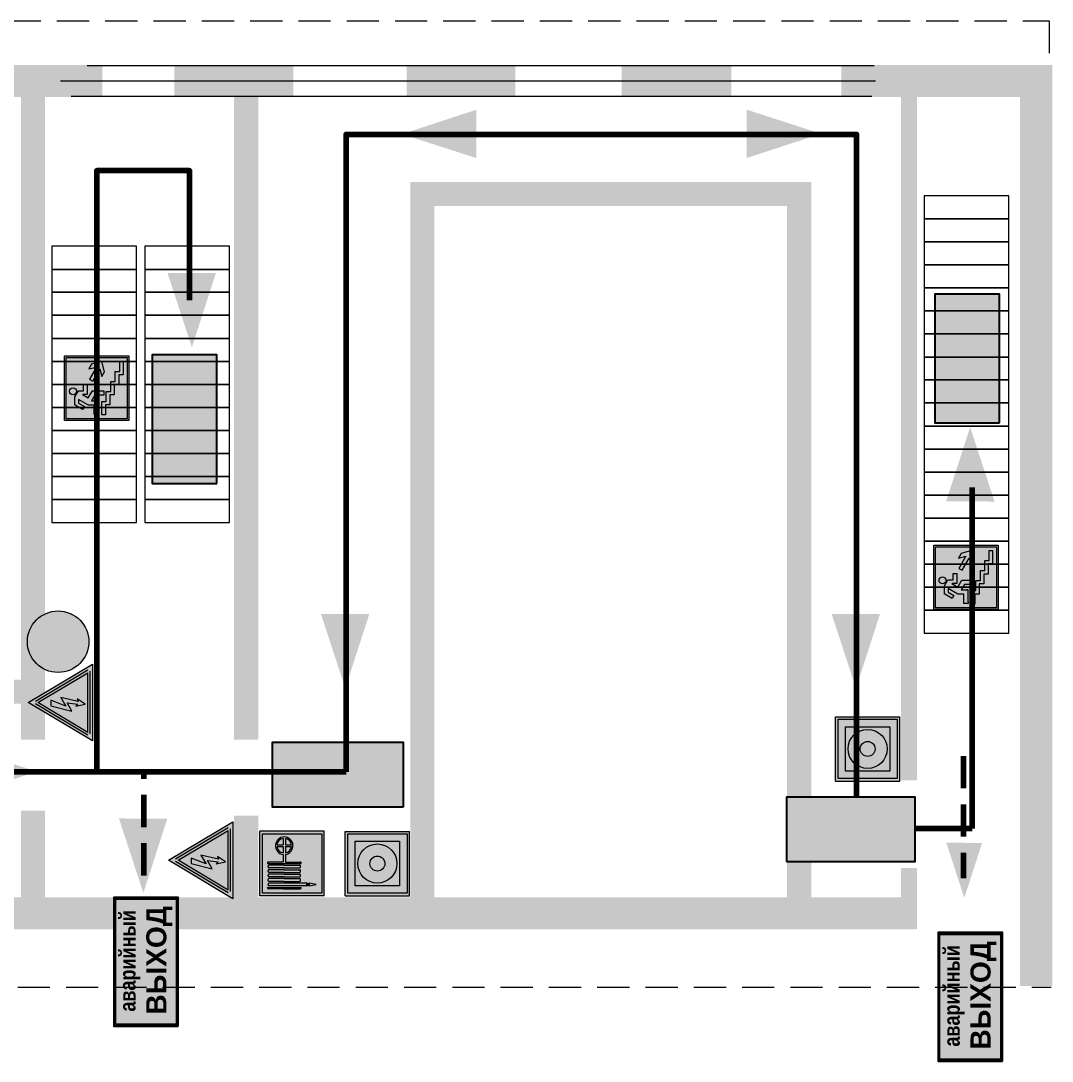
# Model space of a CAD drawing. Header units: millimetres. Extents: x 13114 to 67229, y 22859 to 38520.
# Drawn here: x 39944.2 to 40072.4, y 25927.2 to 26056.4 of the extents above; entities that cross this region are included whole.
import ezdxf

# ---------------------------------------------------------------- set-up
doc = ezdxf.new("R2010")
doc.units = ezdxf.units.MM
doc.linetypes.add('{ Wide Dash }', pattern=[12, 4, -2, 4, -2])
doc.layers.add('План_Штампы', color=7, linetype='Continuous')
doc.styles.add('обычный', font='arial.ttf')

# ---------------------------------------------------------------- blocks, each defined once
blk = doc.blocks.new('A$C32E8229D')
at = {"true_color": 0xffffff}
blk.add_hatch(color=7, dxfattribs=at).paths.add_polyline_path([(0, 0), (0, -8), (16, -8), (16, 0)])
h = blk.add_hatch(color=126)
h.paths.add_polyline_path([(0.2, -0.2), (15.8, -0.2), (15.8, -7.8), (0.2, -7.8)])
h.paths.add_polyline_path([(13.49, -2.05), (12.08, -2.05), (11.37, -2.63, 0.162397), (11.29, -2.84), (11.29, -3.63), (10.35, -3.63), (10.35, -4.05), (11.68, -4.05), (11.68, -3.48), (12.26, -4.28), (11.29, -5.1), (11.29, -6.78), (11.85, -6.78), (11.85, -5.44), (12.8, -4.64), (12.8, -5.94), (14.46, -5.94), (14.46, -5.39), (13.45, -5.39), (13.45, -3.97), (12.46, -2.59), (13.15, -2.59), (13.69, -3.34), (14.18, -3)], flags=16)
h.paths.add_polyline_path([(10.74, -1.82, 1), (11.8, -1.82, 1)], flags=16)
h.paths.add_polyline_path([(9.39, -3.59), (5.99, -3.59), (6.56, -3.03), (5.91, -3.03), (5.1, -3.83), (5.91, -4.64), (6.56, -4.64), (5.99, -4.09), (9.39, -4.09)], flags=16)
h.paths.add_polyline_path([(4.29, -1.08), (1.72, -1.08), (1.72, -6.6), (4.29, -6.6)], flags=16)
at = {"color": 126}
blk.add_lwpolyline([(16, -8), (0, -8), (0, 0), (16, 0)], close=True, dxfattribs=at)
blk = doc.blocks.new('A$C54414219')
at = {"true_color": 0xffffff}
h = blk.add_hatch(color=7, dxfattribs=at)
h.paths.add_polyline_path([(2.39, -9.45), (2.39, -18.3), (11.23, -18.3), (11.23, -9.45)], flags=0)
h.paths.add_polyline_path([(10.71, -13.87, -1), (2.92, -13.87, -1)], flags=0)
h.paths.add_polyline_path([(8.3, -13.87, -1), (5.33, -13.87, -1)], flags=0)
h.paths.add_polyline_path([(0.41, -7.47), (0.41, -20.27), (13.21, -20.27), (13.21, -7.47)])
h.paths.add_polyline_path([(0.92, -19.77), (12.71, -19.77), (12.71, -7.98), (0.92, -7.98)], flags=16)
h.paths.add_polyline_path([(11.23, -9.45), (11.23, -18.3), (2.39, -18.3), (2.39, -9.45)], flags=0)
at = {"lineweight": 5}
h = blk.add_hatch(color=242, dxfattribs=at)
h.paths.add_polyline_path([(12.71, -7.98), (0.92, -7.98), (0.92, -19.77), (12.71, -19.77)])
h.paths.add_polyline_path([(11.23, -18.3), (2.39, -18.3), (2.39, -9.45), (11.23, -9.45)], flags=16)
h.paths.add_polyline_path([(10.71, -13.87, -1), (2.92, -13.87, -1)], flags=0)
h.paths.add_polyline_path([(8.3, -13.87, -1), (5.33, -13.87, -1)], flags=0)
at = {"true_color": 0xffffff}
h = blk.add_hatch(color=7, dxfattribs=at)
h.paths.add_polyline_path([(2.39, -9.45), (2.39, -18.3), (11.23, -18.3), (11.23, -9.45)])
h.paths.add_polyline_path([(10.71, -13.87, -1), (2.92, -13.87, -1)], flags=16)
h.paths.add_polyline_path([(8.3, -13.87, -1), (5.33, -13.87, -1)], flags=0)
at = {"lineweight": 5}
h = blk.add_hatch(color=242, dxfattribs=at)
h.paths.add_polyline_path([(2.92, -13.87, 1), (10.71, -13.87, 1)])
h.paths.add_polyline_path([(8.3, -13.87, -1), (5.33, -13.87, -1)], flags=16)
at = {"color": 242, "lineweight": 5}
for p, q in [((0.41, -20.27), (0.41, -7.47)), ((0.41, -7.47), (13.21, -7.47)), ((0.41, -7.47), (13.21, -7.47)), ((13.21, -20.27), (13.21, -7.47)), ((0.41, -20.27), (13.21, -20.27))]:
    blk.add_line(p, q, dxfattribs=at)
for points in [[(0.92, -7.98), (12.71, -7.98), (12.71, -19.77), (0.92, -19.77)], [(2.39, -9.45), (11.23, -9.45), (11.23, -18.3), (2.39, -18.3)]]:
    blk.add_lwpolyline(points, close=True, dxfattribs=at)
for radius in [3.89, 1.49]:
    blk.add_circle((6.81, -13.87), radius, dxfattribs=at)
blk = doc.blocks.new('A$C7B4425F7')
at = {"true_color": 0xffffff}
blk.add_hatch(color=7, dxfattribs=at).paths.add_polyline_path([(0, 0), (-16, 0), (-16, -8), (0, -8)])
h = blk.add_hatch(color=126)
h.paths.add_polyline_path([(-0.2, -0.2), (-15.8, -0.2), (-15.8, -7.8), (-0.2, -7.8)])
h.paths.add_polyline_path([(-11.76, -2.03), (-11.76, -3.66), (-11.17, -3.66, -0.568275), (-11.17, -6.18), (-12.58, -6.18), (-12.58, -2.03)], flags=16)
h.paths.add_polyline_path([(-13.33, -4.12, -0.495768), (-13.59, -6.18), (-15.03, -6.18), (-15.03, -2.03), (-13.59, -2.03, -0.487973)], flags=16)
h.paths.add_polyline_path([(-10.25, -2.03), (-9.48, -2.03), (-9.48, -6.18), (-10.25, -6.18)], flags=16)
h.paths.add_polyline_path([(-13.84, -3.69), (-14.24, -3.69), (-14.24, -3.03), (-13.9, -3.03, -0.692621)], flags=0)
h.paths.add_polyline_path([(-9.15, -2.03), (-8.4, -2.03), (-8.04, -3.07), (-7.68, -2.03), (-6.93, -2.03), (-7.64, -4.1), (-6.93, -6.18), (-7.68, -6.18), (-8.04, -5.14), (-8.4, -6.18), (-9.15, -6.18), (-8.44, -4.1)], flags=16)
h.paths.add_polyline_path([(-11.76, -4.46), (-11.42, -4.46, -0.692621), (-11.36, -5.12), (-11.76, -5.12)], flags=0)
h.paths.add_polyline_path([(-13.9, -5.2), (-14.24, -5.2), (-14.24, -4.55), (-13.84, -4.55, -0.708038)], flags=0)
edge = h.paths.add_edge_path(flags=16)
edge.add_ellipse((-5.51, -4.08), major_axis=(0, 2.05), ratio=0.586184, start_angle=0, end_angle=360)
edge = h.paths.add_edge_path(flags=0)
edge.add_ellipse((-5.51, -4.08), major_axis=(0, 1.14), ratio=0.454828, start_angle=0, end_angle=360)
h.paths.add_polyline_path([(-4.13, -4.96, 0.377264), (-3.48, -4.52, 0.0555), (-3.16, -2.03), (-1.66, -2.03), (-1.66, -4.96), (-0.96, -4.96), (-0.96, -7.01), (-1.75, -7.01), (-1.75, -6.18), (-3.3, -6.18), (-3.3, -7.02), (-4.13, -7.02)], flags=16)
h.paths.add_polyline_path([(-2.73, -2.91), (-2.28, -2.91), (-2.28, -4.96), (-3.05, -4.96, 0.079136)], flags=0)
at = {"color": 126}
blk.add_lwpolyline([(-16, -8), (0, -8), (0, 0), (-16, 0)], close=True, dxfattribs=at)
blk = doc.blocks.new('A$C41C009D9')
at = {"true_color": 0xffffff}
blk.add_hatch(color=7, dxfattribs=at).paths.add_polyline_path([(0, 8), (-16, 8), (-16, 0), (0, 0)])
h = blk.add_hatch(color=126)
h.dxf.hatch_style = 1
h.paths.add_polyline_path([(-15.8, 7.8), (-15.8, 0.2), (-0.2, 0.2), (-0.2, 7.8)])
at = {"color": 126}
for points in [[(-16, 0), (0, 0), (0, 8), (-16, 8)], [(-16, 0), (0, 0), (0, 8), (-16, 8)], [(-15.8, 7.8), (-0.2, 7.8), (-0.2, 0.2), (-15.8, 0.2)]]:
    blk.add_lwpolyline(points, close=True, dxfattribs=at)
at = {"color": 7, "true_color": 0xffffff, "insert": (-15.8, 7.3), "char_height": 2.5, "width": 15.5999, "attachment_point": 1, "style": 'обычный'}
blk.add_mtext('\\pi1.6133;{\\fArial|b1|i0|c204|p34;\\H0.8x;\\W0.8;аварийный\\H1.25x;\\W1;\\P\\pi1.2327;ВЫХОД}', dxfattribs=at)
blk = doc.blocks.new('A$C3E6D3DDE')
at = {"lineweight": 5}
h = blk.add_hatch(color=40, dxfattribs=at)
h.paths.add_polyline_path([(24.1, 1.45), (16.46, -11.35), (31.74, -11.35)])
h.paths.add_polyline_path([(24.09, -0.46), (30.03, -10.41), (18.14, -10.41)], flags=16)
h.paths.add_polyline_path([(24.54, -3.08), (23.41, -6.02), (25.13, -5.01), (24.33, -8.5), (24.82, -8.27), (23.79, -9.86), (23.4, -8.04), (23.8, -8.43), (24.04, -6.29), (22.39, -7.25), (23.44, -3.08)], flags=0)
h = blk.add_hatch(color=256, dxfattribs=at)
h.paths.add_polyline_path([(24.37, 0.03, 0.567511), (23.82, 0.03), (17.59, -10.4, 0.582454), (17.86, -10.88), (30.32, -10.88, 0.582149), (30.6, -10.4)])
h.paths.add_polyline_path([(24.09, -0.46), (18.14, -10.41), (30.03, -10.41)], flags=16)
h.paths.add_polyline_path([(24.54, -3.08), (23.41, -6.02), (25.13, -5.01), (24.33, -8.5), (24.82, -8.27), (23.79, -9.86), (23.4, -8.04), (23.8, -8.43), (24.04, -6.29), (22.39, -7.25), (23.44, -3.08)], flags=0)
h = blk.add_hatch(color=40, dxfattribs=at)
h.paths.add_polyline_path([(24.09, -0.46), (18.14, -10.41), (30.03, -10.41)])
h.paths.add_polyline_path([(24.82, -8.27), (23.79, -9.86), (23.4, -8.04), (23.8, -8.43), (24.04, -6.29), (22.39, -7.25), (23.44, -3.08), (24.54, -3.08), (23.41, -6.02), (25.13, -5.01), (24.33, -8.5)], flags=16)
at = {"color": 40, "lineweight": 5}
for p, q in [((16.46, -11.35), (24.1, 1.45)), ((24.1, 1.45), (31.74, -11.35))]:
    blk.add_line(p, q, dxfattribs=at)
at = {"lineweight": 5}
for p, q in [((17.59, -10.4), (23.82, 0.03)), ((24.37, 0.03), (30.6, -10.4)), ((18.14, -10.41), (24.09, -0.46)), ((24.09, -0.46), (30.03, -10.41)), ((23.44, -3.08), (22.39, -7.25)), ((23.41, -6.02), (24.54, -3.08)), ((24.54, -3.08), (23.44, -3.08)), ((25.13, -5.01), (23.41, -6.02)), ((24.33, -8.5), (25.13, -5.01)), ((22.39, -7.25), (24.04, -6.29)), ((23.8, -8.43), (23.4, -8.04)), ((23.4, -8.04), (23.79, -9.86)), ((23.79, -9.86), (24.82, -8.27)), ((24.04, -6.29), (23.8, -8.43)), ((24.82, -8.27), (24.33, -8.5)), ((17.86, -10.88), (30.32, -10.88)), ((18.14, -10.41), (30.03, -10.41))]:
    blk.add_line(p, q, dxfattribs=at)
at = {"color": 50, "lineweight": 5}
blk.add_line((31.74, -11.35), (16.46, -11.35), dxfattribs=at)
blk = doc.blocks.new('A$C7B8C2D5B')
at = {"lineweight": 0}
h = blk.add_hatch(color=5, dxfattribs=at)
h.dxf.hatch_style = 1
h.paths.add_polyline_path([(1.397, -3.024, 1), (-2.112, -3.024, 1)])
at = {"color": 5, "lineweight": 0}
blk.add_circle((-0.358, -3.024), 1.755, dxfattribs=at)
blk = doc.blocks.new('вниз')
at = {"lineweight": 0, "true_color": 0xffffff}
h = blk.add_hatch(color=7, dxfattribs=at)
h.dxf.hatch_style = 1
h.paths.add_polyline_path([(40994.51, -4472.22), (40986.51, -4472.22), (40986.51, -4480.22), (40994.51, -4480.22)])
h.paths.add_polyline_path([(40994.31, -4472.42), (40994.31, -4480.01), (40986.71, -4480.01), (40986.71, -4472.42)], flags=16)
h.paths.add_polyline_path([(40988.43, -4473.53), (40989.43, -4473.53), (40990.19, -4473.96), (40990.19, -4474.6), (40991, -4474.6), (40991, -4475.06), (40989.73, -4475.06), (40989.73, -4474.46), (40989.3, -4475.18), (40990.17, -4475.7), (40990.17, -4477.11), (40989.63, -4477.11), (40989.63, -4476.01), (40988.94, -4475.59), (40988.94, -4476.46), (40988.94, -4476.46), (40987.47, -4476.46), (40987.26, -4476.46), (40987.26, -4475.92), (40988.4, -4475.92), (40988.4, -4475.2), (40989.1, -4473.99), (40988.66, -4473.99), (40988.24, -4474.7), (40987.86, -4474.47), (40988.41, -4473.56)], flags=0)
h.paths.add_polyline_path([(40990.55, -4473.29, -1), (40989.69, -4473.29, -1)], flags=0)
h.paths.add_polyline_path([(40988.85, -4476.89), (40988.85, -4477.43), (40990.1, -4477.43), (40990.1, -4477.99), (40991.34, -4477.99), (40991.34, -4478.54), (40992.59, -4478.54), (40992.59, -4479.09), (40993.83, -4479.09), (40993.83, -4479.52), (40992.17, -4479.52), (40992.17, -4478.97), (40990.91, -4478.97), (40990.91, -4478.41), (40989.68, -4478.41), (40989.68, -4477.86), (40988.43, -4477.86), (40988.43, -4477.31), (40987.6, -4477.31), (40987.18, -4477.31), (40987.18, -4476.89)], flags=0)
h.paths.add_polyline_path([(40991.61, -4475.33), (40993.12, -4476.2), (40992.9, -4475.27), (40993.48, -4475.6), (40993.83, -4476.88), (40992.56, -4477.22), (40991.97, -4476.88), (40992.9, -4476.61), (40991.38, -4475.74), (40991.58, -4475.39)], flags=0)
h.paths.add_polyline_path([(40990.19, -4473.96), (40989.43, -4473.53), (40988.43, -4473.53), (40988.41, -4473.56), (40987.86, -4474.47), (40988.24, -4474.7), (40988.66, -4473.99), (40989.1, -4473.99), (40988.4, -4475.2), (40988.4, -4475.92), (40987.26, -4475.92), (40987.26, -4476.46), (40987.47, -4476.46), (40988.94, -4476.46), (40988.94, -4476.27), (40988.94, -4475.59), (40989.63, -4476.01), (40989.63, -4477.11), (40990.17, -4477.11), (40990.17, -4475.7), (40989.3, -4475.18), (40989.73, -4474.46), (40989.73, -4475.06), (40991, -4475.06), (40991, -4474.6), (40990.19, -4474.6)], flags=0)
h.paths.add_polyline_path([(40990.55, -4473.29, 1), (40989.69, -4473.29, 1)], flags=0)
h.paths.add_polyline_path([(40991.61, -4475.33), (40991.58, -4475.39), (40991.38, -4475.74), (40992.9, -4476.61), (40991.97, -4476.88), (40992.56, -4477.22), (40993.83, -4476.88), (40993.48, -4475.6), (40992.9, -4475.27), (40993.12, -4476.2)], flags=0)
h.paths.add_polyline_path([(40990.1, -4477.43), (40988.85, -4477.43), (40988.85, -4476.89), (40987.18, -4476.89), (40987.18, -4477.31), (40987.6, -4477.31), (40988.43, -4477.31), (40988.43, -4477.86), (40989.68, -4477.86), (40989.68, -4478.41), (40990.91, -4478.41), (40990.91, -4478.97), (40992.17, -4478.97), (40992.17, -4479.52), (40993.83, -4479.52), (40993.83, -4479.09), (40992.59, -4479.09), (40992.59, -4478.54), (40991.34, -4478.54), (40991.34, -4477.99), (40990.1, -4477.99)], flags=0)
at = {"lineweight": 0}
h = blk.add_hatch(color=126, dxfattribs=at)
h.dxf.hatch_style = 1
h.paths.add_polyline_path([(40994.31, -4472.42), (40986.71, -4472.42), (40986.71, -4480.01), (40994.31, -4480.01)])
h.paths.add_polyline_path([(40988.43, -4473.53), (40989.43, -4473.53), (40990.19, -4473.96), (40990.19, -4474.6), (40991, -4474.6), (40991, -4475.06), (40989.73, -4475.06), (40989.73, -4474.46), (40989.3, -4475.18), (40990.17, -4475.7), (40990.17, -4477.11), (40989.63, -4477.11), (40989.63, -4476.01), (40988.94, -4475.59), (40988.94, -4476.46), (40988.94, -4476.46), (40987.47, -4476.46), (40987.26, -4476.46), (40987.26, -4475.92), (40988.4, -4475.92), (40988.4, -4475.2), (40989.1, -4473.99), (40988.66, -4473.99), (40988.24, -4474.7), (40987.86, -4474.47), (40988.41, -4473.56)], flags=16)
h.paths.add_polyline_path([(40990.55, -4473.29, -1), (40989.69, -4473.29, -1)], flags=16)
h.paths.add_polyline_path([(40988.85, -4476.89), (40988.85, -4477.43), (40990.1, -4477.43), (40990.1, -4477.99), (40991.34, -4477.99), (40991.34, -4478.54), (40992.59, -4478.54), (40992.59, -4479.09), (40993.83, -4479.09), (40993.83, -4479.52), (40992.17, -4479.52), (40992.17, -4478.97), (40990.91, -4478.97), (40990.91, -4478.41), (40989.68, -4478.41), (40989.68, -4477.86), (40988.43, -4477.86), (40988.43, -4477.31), (40987.6, -4477.31), (40987.18, -4477.31), (40987.18, -4476.89)], flags=16)
h.paths.add_polyline_path([(40991.61, -4475.33), (40993.12, -4476.2), (40992.9, -4475.27), (40993.48, -4475.6), (40993.83, -4476.88), (40992.56, -4477.22), (40991.97, -4476.88), (40992.9, -4476.61), (40991.38, -4475.74), (40991.58, -4475.39)], flags=16)
at = {"lineweight": 0, "true_color": 0xffffff}
h = blk.add_hatch(color=7, dxfattribs=at)
h.dxf.hatch_style = 1
h.paths.add_polyline_path([(40989.73, -4474.46), (40989.73, -4475.06), (40991, -4475.06), (40991, -4474.6), (40990.19, -4474.6), (40990.19, -4473.96), (40989.43, -4473.53), (40988.43, -4473.53), (40988.41, -4473.56), (40987.86, -4474.47), (40988.24, -4474.7), (40988.66, -4473.99), (40989.1, -4473.99), (40988.4, -4475.2), (40988.4, -4475.92), (40987.26, -4475.92), (40987.26, -4476.46), (40987.47, -4476.46), (40988.94, -4476.46), (40988.94, -4475.59), (40989.63, -4476.01), (40989.63, -4477.11), (40990.17, -4477.11), (40990.17, -4475.7), (40989.3, -4475.18)])
h.paths.add_polyline_path([(40989.69, -4473.29, 1), (40990.55, -4473.29, 1)])
h.paths.add_polyline_path([(40991.61, -4475.33), (40991.58, -4475.39), (40991.38, -4475.74), (40992.9, -4476.61), (40991.97, -4476.88), (40992.56, -4477.22), (40993.83, -4476.88), (40993.48, -4475.6), (40992.9, -4475.27), (40993.12, -4476.2)])
h.paths.add_polyline_path([(40990.1, -4477.43), (40988.85, -4477.43), (40988.85, -4476.89), (40987.18, -4476.89), (40987.18, -4477.31), (40987.6, -4477.31), (40988.43, -4477.31), (40988.43, -4477.86), (40989.68, -4477.86), (40989.68, -4478.41), (40990.91, -4478.41), (40990.91, -4478.97), (40992.17, -4478.97), (40992.17, -4479.52), (40993.83, -4479.52), (40993.83, -4479.09), (40992.59, -4479.09), (40992.59, -4478.54), (40991.34, -4478.54), (40991.34, -4477.99), (40990.1, -4477.99)])
at = {"color": 126, "lineweight": 0}
for points in [[(40986.51, -4472.22), (40994.51, -4472.22), (40994.51, -4480.22), (40986.51, -4480.22)], [(40986.71, -4472.42), (40994.31, -4472.42), (40994.31, -4480.01), (40986.71, -4480.01)]]:
    blk.add_lwpolyline(points, close=True, dxfattribs=at)
for points in [[(40987.47, -4476.46), (40987.26, -4476.46), (40987.26, -4475.92), (40988.4, -4475.92), (40988.4, -4475.2), (40989.1, -4473.99), (40988.66, -4473.99), (40988.24, -4474.7), (40987.86, -4474.47), (40988.41, -4473.56), (40988.43, -4473.53), (40989.43, -4473.53), (40990.19, -4473.96), (40990.19, -4474.6), (40991, -4474.6), (40991, -4475.06), (40989.73, -4475.06), (40989.73, -4474.46), (40989.3, -4475.18), (40990.17, -4475.7), (40990.17, -4477.11), (40989.63, -4477.11), (40989.63, -4476.01), (40988.94, -4475.59), (40988.94, -4476.46)], [(40987.47, -4476.46), (40988.94, -4476.46), (40988.94, -4476.27)], [(40991.58, -4475.39), (40991.38, -4475.74), (40992.9, -4476.61), (40991.97, -4476.88), (40992.56, -4477.22), (40993.83, -4476.88), (40993.48, -4475.6), (40992.9, -4475.27), (40993.12, -4476.2), (40991.61, -4475.33), (40991.58, -4475.39)], [(40987.6, -4477.31), (40987.18, -4477.31), (40987.18, -4476.89), (40988.85, -4476.89), (40988.85, -4477.43), (40990.1, -4477.43), (40990.1, -4477.99), (40991.34, -4477.99), (40991.34, -4478.54), (40992.59, -4478.54), (40992.59, -4479.09), (40993.83, -4479.09), (40993.83, -4479.52), (40992.17, -4479.52), (40992.17, -4478.97), (40990.91, -4478.97), (40990.91, -4478.41), (40989.68, -4478.41), (40989.68, -4477.86), (40988.43, -4477.86), (40988.43, -4477.31), (40987.6, -4477.31)]]:
    blk.add_lwpolyline(points, dxfattribs=at)
blk.add_circle((40990.12, -4473.29), 0.432, dxfattribs=at)
blk = doc.blocks.new('A$C37112FD5')
at = {"true_color": 0xf5f5ff}
h = blk.add_hatch(color=7, dxfattribs=at)
h.dxf.hatch_style = 1
h.paths.add_polyline_path([(12.8, -7.4), (0, -7.4), (0, -20.2), (12.8, -20.2)])
h.paths.add_polyline_path([(12.29, -7.91), (12.29, -19.69), (0.51, -19.69), (0.51, -7.91)], flags=16)
h.paths.add_polyline_path([(4.98, -9.04, -0.42597), (5.17, -9.22), (5.17, -12.25), (5.17, -15.29, -0.432244), (4.98, -15.47), (4.83, -15.47, -0.42597), (4.64, -15.29), (4.64, -12.25), (4.64, -9.22, -0.432244), (4.83, -9.04)], flags=0)
h.paths.add_polyline_path([(4.28, -9.22), (4.28, -12.25), (4.28, -15.29, -0.432244), (4.09, -15.47), (3.94, -15.47, -0.42597), (3.75, -15.29), (3.75, -12.25), (3.75, -9.22, -0.432244), (3.94, -9.04), (4.09, -9.04, -0.42597)], flags=0)
h.paths.add_polyline_path([(5.72, -9.04), (5.87, -9.04, -0.42597), (6.06, -9.22), (6.06, -12.25), (6.06, -15.29, -0.432244), (5.87, -15.47), (5.72, -15.47, -0.42597), (5.53, -15.29), (5.53, -12.25), (5.53, -9.22, -0.432244)], flags=0)
h.paths.add_polyline_path([(6.42, -8.9), (6.5, -8.9, -0.42597), (6.69, -9.08), (6.69, -12.03), (8.21, -12.03, -15.824349), (8.21, -12.47), (6.69, -12.47), (6.69, -15.42, -0.432244), (6.5, -15.6), (6.42, -15.6)], flags=0)
h.paths.add_polyline_path([(3.39, -9.22), (3.39, -12.25), (3.39, -15.29, -0.432244), (3.2, -15.47), (3.05, -15.47, -0.42597), (2.85, -15.29), (2.85, -12.25), (2.85, -9.22, -0.432244), (3.05, -9.04), (3.2, -9.04, -0.42597)], flags=0)
h.paths.add_polyline_path([(2.5, -9.22), (2.5, -16.71), (1.96, -16.71), (1.96, -9.22, -0.432244), (2.15, -9.04), (2.31, -9.04, -0.42597)], flags=0)
h.paths.add_polyline_path([(1.61, -8.9), (1.61, -15.6), (1.57, -15.6, -0.42597), (1.37, -15.42), (1.37, -12.03), (1.37, -9.09, -0.432244), (1.57, -8.9)], flags=0)
h.paths.add_polyline_path([(9.76, -10.81), (9.76, -12.03), (8.49, -12.03, -0.336371)], flags=0)
h.paths.add_polyline_path([(8.49, -12.47), (9.76, -12.47), (9.76, -13.7, -0.336371)], flags=0)
h.paths.add_polyline_path([(10.11, -10.81, -0.336371), (11.38, -12.03), (10.11, -12.03)], flags=0)
h.paths.add_polyline_path([(10.11, -12.47), (11.38, -12.47, -0.336371), (10.11, -13.7)], flags=0)
h.paths.add_polyline_path([(2.5, -16.84), (2.5, -17.05), (1.97, -17.05), (1.97, -16.84)], flags=0)
h.paths.add_polyline_path([(2.5, -17.24, -0.033778), (2.24, -18.6, -0.033778), (1.97, -17.24)], flags=0)
h = blk.add_hatch(color=242)
h.dxf.hatch_style = 1
h.paths.add_polyline_path([(12.29, -7.91), (0.51, -7.91), (0.51, -19.69), (12.29, -19.69)])
h.paths.add_polyline_path([(6.42, -15.6), (6.42, -8.9), (6.5, -8.9, -0.42597), (6.69, -9.08), (6.69, -12.03), (8.21, -12.03, -15.824349), (8.21, -12.47), (6.69, -12.47), (6.69, -15.42, -0.432244), (6.5, -15.6)], flags=16)
h.paths.add_polyline_path([(5.87, -15.47), (5.72, -15.47, -0.42597), (5.53, -15.29), (5.53, -12.25), (5.53, -9.22, -0.432244), (5.72, -9.04), (5.87, -9.04, -0.42597), (6.06, -9.22), (6.06, -12.25), (6.06, -15.29, -0.432244)], flags=16)
h.paths.add_polyline_path([(4.98, -15.47), (4.83, -15.47, -0.42597), (4.64, -15.29), (4.64, -12.25), (4.64, -9.22, -0.432244), (4.83, -9.04), (4.98, -9.04, -0.42597), (5.17, -9.22), (5.17, -12.25), (5.17, -15.29, -0.432244)], flags=16)
h.paths.add_polyline_path([(4.09, -15.47), (3.94, -15.47, -0.42597), (3.75, -15.29), (3.75, -12.25), (3.75, -9.22, -0.432244), (3.94, -9.04), (4.09, -9.04, -0.42597), (4.28, -9.22), (4.28, -12.25), (4.28, -15.29, -0.432244)], flags=16)
h.paths.add_polyline_path([(3.2, -15.47), (3.05, -15.47, -0.42597), (2.85, -15.29), (2.85, -12.25), (2.85, -9.22, -0.432244), (3.05, -9.04), (3.2, -9.04, -0.42597), (3.39, -9.22), (3.39, -12.25), (3.39, -15.29, -0.432244)], flags=16)
h.paths.add_polyline_path([(2.5, -17.05), (1.97, -17.05), (1.97, -16.84), (2.5, -16.84)], flags=16)
h.paths.add_polyline_path([(2.5, -17.24, -0.033778), (2.24, -18.6, -0.033778), (1.97, -17.24)], flags=16)
h.paths.add_polyline_path([(2.5, -16.71), (1.96, -16.71), (1.96, -9.22, -0.432244), (2.15, -9.04), (2.31, -9.04, -0.42597), (2.5, -9.22)], flags=16)
h.paths.add_polyline_path([(1.61, -15.6), (1.57, -15.6, -0.42597), (1.37, -15.42), (1.37, -12.03), (1.37, -9.09, -0.432244), (1.57, -8.9), (1.61, -8.9)], flags=16)
h.paths.add_polyline_path([(8.49, -12.47), (9.76, -12.47), (9.76, -13.7, -0.336371)], flags=0)
h.paths.add_polyline_path([(10.11, -13.7), (10.11, -12.47), (11.38, -12.47, -0.336371)], flags=0)
h.paths.add_polyline_path([(8.49, -12.03, -0.336371), (9.76, -10.81), (9.76, -12.03)], flags=0)
h.paths.add_polyline_path([(10.11, -12.03), (10.11, -10.81, -0.336371), (11.38, -12.03)], flags=0)
h = blk.add_hatch(color=7, dxfattribs=at)
h.dxf.hatch_style = 1
h.paths.add_polyline_path([(1.61, -8.9), (1.57, -8.9, 0.432244), (1.37, -9.09), (1.37, -12.03), (1.37, -15.42, 0.42597), (1.57, -15.6), (1.61, -15.6)])
h.paths.add_polyline_path([(2.5, -9.22, 0.42597), (2.31, -9.04), (2.15, -9.04, 0.432244), (1.96, -9.22), (1.96, -16.71), (2.5, -16.71)])
h.paths.add_polyline_path([(2.5, -16.84), (1.97, -16.84), (1.97, -17.05), (2.5, -17.05)])
h.paths.add_polyline_path([(2.5, -17.24), (1.97, -17.24, 0.033778), (2.24, -18.6, 0.033778)])
h.paths.add_polyline_path([(3.39, -12.25), (3.39, -9.22, 0.42597), (3.2, -9.04), (3.05, -9.04, 0.432244), (2.85, -9.22), (2.85, -12.25), (2.85, -15.29, 0.42597), (3.05, -15.47), (3.2, -15.47, 0.432244), (3.39, -15.29)])
h.paths.add_polyline_path([(4.28, -12.25), (4.28, -9.22, 0.42597), (4.09, -9.04), (3.94, -9.04, 0.432244), (3.75, -9.22), (3.75, -12.25), (3.75, -15.29, 0.42597), (3.94, -15.47), (4.09, -15.47, 0.432244), (4.28, -15.29)])
h.paths.add_polyline_path([(5.17, -12.25), (5.17, -9.22, 0.42597), (4.98, -9.04), (4.83, -9.04, 0.432244), (4.64, -9.22), (4.64, -12.25), (4.64, -15.29, 0.42597), (4.83, -15.47), (4.98, -15.47, 0.432244), (5.17, -15.29)])
h.paths.add_polyline_path([(6.06, -12.25), (6.06, -9.22, 0.42597), (5.87, -9.04), (5.72, -9.04, 0.432244), (5.53, -9.22), (5.53, -12.25), (5.53, -15.29, 0.42597), (5.72, -15.47), (5.87, -15.47, 0.432244), (6.06, -15.29)])
h.paths.add_polyline_path([(6.69, -12.47), (8.21, -12.47, 15.824349), (8.21, -12.03), (6.69, -12.03), (6.69, -9.08, 0.42597), (6.5, -8.9), (6.42, -8.9), (6.42, -15.6), (6.5, -15.6, 0.432244), (6.69, -15.42)])
h.paths.add_polyline_path([(8.49, -12.47), (9.76, -12.47), (9.76, -13.7, -0.336371)], flags=16)
h.paths.add_polyline_path([(8.49, -12.03, -0.336371), (9.76, -10.81), (9.76, -12.03)], flags=16)
h.paths.add_polyline_path([(10.11, -12.47), (11.38, -12.47, -0.336371), (10.11, -13.7)], flags=16)
h.paths.add_polyline_path([(10.11, -12.03), (10.11, -10.81, -0.336371), (11.38, -12.03)], flags=16)
h = blk.add_hatch(color=242)
h.dxf.hatch_style = 1
h.paths.add_polyline_path([(9.76, -10.81, 0.336371), (8.49, -12.03), (9.76, -12.03)])
h.paths.add_polyline_path([(10.11, -10.81), (10.11, -12.03), (11.38, -12.03, 0.336371)])
h.paths.add_polyline_path([(11.38, -12.47), (10.11, -12.47), (10.11, -13.7, 0.336371)])
h.paths.add_polyline_path([(9.76, -12.47), (8.49, -12.47, 0.336371), (9.76, -13.7)])
at = {"color": 242, "lineweight": 5}
for p, q in [((0, -20.2), (0, -7.4)), ((0, -7.4), (12.8, -7.4)), ((12.8, -20.2), (12.8, -7.4)), ((1.37, -12.03), (1.37, -9.08)), ((1.57, -8.9), (1.61, -8.9)), ((1.61, -8.9), (1.61, -15.6)), ((1.96, -16.71), (1.96, -9.22)), ((2.15, -9.04), (2.31, -9.04)), ((2.5, -16.71), (2.5, -9.22)), ((2.85, -12.25), (2.85, -9.22)), ((3.05, -9.04), (3.2, -9.04)), ((3.39, -12.25), (3.39, -9.22)), ((3.75, -12.25), (3.75, -9.22)), ((3.94, -9.04), (4.09, -9.04)), ((4.28, -12.25), (4.28, -9.22)), ((4.64, -12.25), (4.64, -9.22)), ((4.83, -9.04), (4.98, -9.04)), ((5.17, -12.25), (5.17, -9.22)), ((5.53, -12.25), (5.53, -9.22)), ((5.72, -9.04), (5.87, -9.04)), ((6.06, -12.25), (6.06, -9.22)), ((6.42, -8.9), (6.42, -15.6)), ((6.5, -8.9), (6.42, -8.9)), ((6.69, -12.03), (6.69, -9.08)), ((1.37, -12.03), (1.37, -15.42)), ((2.85, -12.25), (2.85, -15.29)), ((3.39, -12.25), (3.39, -15.29)), ((3.75, -12.25), (3.75, -15.29)), ((4.28, -12.25), (4.28, -15.29)), ((4.64, -12.25), (4.64, -15.29)), ((5.17, -12.25), (5.17, -15.29)), ((5.53, -12.25), (5.53, -15.29)), ((6.06, -12.25), (6.06, -15.29)), ((8.21, -12.03), (6.69, -12.03)), ((9.76, -12.03), (8.49, -12.03)), ((9.76, -10.81), (9.76, -12.03)), ((10.11, -10.81), (10.11, -12.03)), ((11.38, -12.03), (10.11, -12.03)), ((8.21, -12.47), (6.69, -12.47)), ((6.69, -12.47), (6.69, -15.42)), ((9.76, -12.47), (8.49, -12.47)), ((9.76, -12.47), (9.76, -13.7)), ((11.38, -12.47), (10.11, -12.47)), ((10.11, -12.47), (10.11, -13.7)), ((1.57, -15.6), (1.61, -15.6)), ((3.05, -15.47), (3.2, -15.47)), ((3.94, -15.47), (4.09, -15.47)), ((4.83, -15.47), (4.98, -15.47)), ((5.72, -15.47), (5.87, -15.47)), ((6.42, -15.6), (6.5, -15.6)), ((1.96, -16.71), (2.5, -16.71)), ((1.97, -16.84), (2.5, -16.84)), ((1.97, -17.05), (1.97, -16.84)), ((2.5, -17.05), (1.97, -17.05)), ((1.97, -17.24), (2.5, -17.24)), ((2.5, -16.84), (2.5, -17.05)), ((0, -20.2), (12.8, -20.2))]:
    blk.add_line(p, q, dxfattribs=at)
blk.add_lwpolyline([(0.51, -7.91), (12.29, -7.91), (12.29, -19.69), (0.51, -19.69)], close=True, dxfattribs=at)
for centre, radius, start, end in [((1.56, -9.09), 0.182, 87.1027, 180.6071), ((2.15, -9.22), 0.182, 87.1027, 180.6071), ((2.32, -9.22), 0.182, 359.3929, 92.8973), ((3.04, -9.22), 0.182, 87.1027, 180.6071), ((3.21, -9.22), 0.182, 359.3929, 92.8973), ((3.93, -9.22), 0.182, 87.1027, 180.6071), ((4.1, -9.22), 0.182, 359.3929, 92.8973), ((4.82, -9.22), 0.182, 87.1027, 180.6071), ((4.99, -9.22), 0.182, 359.3929, 92.8973), ((5.71, -9.22), 0.182, 87.1027, 180.6071), ((5.88, -9.22), 0.182, 359.3929, 92.8973), ((6.51, -9.09), 0.182, 359.3929, 92.8973), ((9.93, -12.25), 1.74, 187.2319, 172.7681), ((9.93, -12.25), 1.46, 96.9927, 171.3585), ((9.93, -12.25), 1.46, 8.6415, 83.0073), ((9.93, -12.25), 1.46, 188.6415, 263.0073), ((9.93, -12.25), 1.46, 276.9927, 351.3585), ((1.56, -15.42), 0.182, 179.3929, 272.8973), ((3.04, -15.29), 0.182, 179.3929, 272.8973), ((3.21, -15.29), 0.182, 267.1027, 0.6071), ((3.93, -15.29), 0.182, 179.3929, 272.8973), ((4.1, -15.29), 0.182, 267.1027, 0.6071), ((4.82, -15.29), 0.182, 179.3929, 272.8973), ((4.99, -15.29), 0.182, 267.1027, 0.6071), ((5.71, -15.29), 0.182, 179.3929, 272.8973), ((5.88, -15.29), 0.182, 267.1027, 0.6071), ((6.51, -15.42), 0.182, 267.1027, 0.6071), ((12.17, -15.98), 10.27, 187.041, 194.7793), ((-7.7, -15.98), 10.27, 345.2207, 352.959)]:
    blk.add_arc(centre, radius, start, end, dxfattribs=at)

msp = doc.modelspace()

# ---------------------------------------------------------------- linework, layer by layer
at = {"linetype": '{ Wide Dash }', "lineweight": 0}
for points in [[(39786.73, 26056.39), (40072.02, 26056.39), (40072.02, 26050.55)], [(39787.85, 25936.37), (40072.25, 25936.37)]]:
    msp.add_lwpolyline(points, dxfattribs=at)
at = {"lineweight": 100}
for points, const_width in [([(39933.83, 25973.07), (39945.75, 25973.07), (39945.75, 25967.11), (39945.75, 26048.92)], 3), ([(39954.37, 26048.92), (39936.49, 26048.92)], 4), ([(39978.11, 26048.92), (39963.32, 26048.92)], 4), ([(39972.23, 26048.92), (39972.23, 25967.11)], 3), ([(40005.66, 26048.92), (39992.17, 26048.92)], 4), ([(40032.52, 26048.92), (40018.88, 26048.92)], 4), ([(40054.99, 26048.92), (40046.16, 26048.92)], 4), ([(40054.99, 26048.92), (40054.99, 26048.92), (40070.38, 26048.92), (40070.38, 25936.51)], 4), ([(39994.13, 25945.35), (39994.13, 26034.87), (40040.94, 26034.87), (40040.94, 25945.52)], 3), ([(39945.75, 25945.52), (39945.75, 25958.29)], 3), ([(39972.23, 25945.52), (39972.23, 25957.67)], 3), ([(40040.94, 25945.52), (40040.94, 25951.07)], 3), ([(39933.92, 25945.52), (39956.24, 25945.52)], 4), ([(39963.15, 25945.52), (40054.99, 25945.52), (40054.99, 25945.52)], 4)]:
    msp.add_lwpolyline(points, dxfattribs=dict(at, const_width=const_width))
at = {"lineweight": 0}
for points in [[(39952.46, 26050.86), (40050.25, 26050.86)], [(39949.17, 26048.92), (40050.41, 26048.92)], [(39950.48, 26047.03), (40049.98, 26047.03)]]:
    msp.add_lwpolyline(points, dxfattribs=at)
at = {"lineweight": 0, "const_width": 2}
for points in [[(40054.59, 25962.05), (40054.59, 26048.88)], [(40054.59, 25943.52), (40054.59, 25951.14)]]:
    msp.add_lwpolyline(points, dxfattribs=at)
at = {"color": 126, "lineweight": 100, "true_color": 0x008754}
for points in [[(40048.07, 25959.96), (40048.07, 26042.27), (39984.65, 26042.27), (39984.65, 26007.82)], [(39814.9, 25963.12), (39953.67, 25963.12), (39953.67, 26037.78), (39958.75, 26037.78), (39958.75, 26037.78)], [(39958.75, 26037.78), (39965.2, 26037.78), (39965.2, 26021.69)], [(39984.65, 25963.12), (39984.65, 26007.82)], [(40062.42, 25956.07), (40062.42, 25998.41)], [(39953.67, 25963.12), (39984.65, 25963.12)], [(40062.42, 25956.07), (40055.42, 25956.07)]]:
    msp.add_lwpolyline(points, dxfattribs=at)
at = {"lineweight": 0}
for points in [[(40056.49, 26031.79), (40067, 26031.79), (40067, 26034.64), (40056.49, 26034.64)], [(40056.49, 26028.93), (40067, 26028.93), (40067, 26031.79), (40056.49, 26031.79)], [(39948.1, 26025.52), (39958.6, 26025.52), (39958.6, 26028.38), (39948.1, 26028.38)], [(39959.66, 26025.52), (39970.16, 26025.52), (39970.16, 26028.38), (39959.66, 26028.38)], [(40056.49, 26026.07), (40067, 26026.07), (40067, 26028.93), (40056.49, 26028.93)], [(40056.49, 26023.21), (40067, 26023.21), (40067, 26026.07), (40056.49, 26026.07)], [(39948.1, 26022.67), (39958.6, 26022.67), (39958.6, 26025.52), (39948.1, 26025.52)], [(39959.66, 26022.67), (39970.16, 26022.67), (39970.16, 26025.52), (39959.66, 26025.52)], [(40056.49, 26020.35), (40067, 26020.35), (40067, 26023.21), (40056.49, 26023.21)], [(39948.1, 26019.81), (39958.6, 26019.81), (39958.6, 26022.67), (39948.1, 26022.67)], [(39959.66, 26019.81), (39970.16, 26019.81), (39970.16, 26022.67), (39959.66, 26022.67)], [(39948.1, 26016.95), (39958.6, 26016.95), (39958.6, 26019.81), (39948.1, 26019.81)], [(39959.66, 26016.95), (39970.16, 26016.95), (39970.16, 26019.81), (39959.66, 26019.81)], [(40056.49, 26017.49), (40067, 26017.49), (40067, 26020.35), (40056.49, 26020.35)], [(39948.1, 26014.09), (39958.6, 26014.09), (39958.6, 26016.95), (39948.1, 26016.95)], [(39959.66, 26014.09), (39970.16, 26014.09), (39970.16, 26016.95), (39959.66, 26016.95)], [(40056.49, 26014.63), (40067, 26014.63), (40067, 26017.49), (40056.49, 26017.49)], [(39948.1, 26011.23), (39958.6, 26011.23), (39958.6, 26014.09), (39948.1, 26014.09)], [(39959.66, 26011.23), (39970.16, 26011.23), (39970.16, 26014.09), (39959.66, 26014.09)], [(40056.49, 26011.78), (40067, 26011.78), (40067, 26014.63), (40056.49, 26014.63)], [(40056.49, 26008.92), (40067, 26008.92), (40067, 26011.78), (40056.49, 26011.78)], [(39948.1, 26008.37), (39958.6, 26008.37), (39958.6, 26011.23), (39948.1, 26011.23)], [(39959.66, 26008.37), (39970.16, 26008.37), (39970.16, 26011.23), (39959.66, 26011.23)], [(40056.49, 26006.06), (40067, 26006.06), (40067, 26008.92), (40056.49, 26008.92)], [(39948.1, 26005.51), (39958.6, 26005.51), (39958.6, 26008.37), (39948.1, 26008.37)], [(39959.66, 26005.51), (39970.16, 26005.51), (39970.16, 26008.37), (39959.66, 26008.37)], [(39948.1, 26002.66), (39958.6, 26002.66), (39958.6, 26005.51), (39948.1, 26005.51)], [(39959.66, 26002.66), (39970.16, 26002.66), (39970.16, 26005.51), (39959.66, 26005.51)], [(40056.49, 26003.2), (40067, 26003.2), (40067, 26006.06), (40056.49, 26006.06)], [(39948.1, 25999.8), (39958.6, 25999.8), (39958.6, 26002.66), (39948.1, 26002.66)], [(39959.66, 25999.8), (39970.16, 25999.8), (39970.16, 26002.66), (39959.66, 26002.66)], [(40056.49, 26000.34), (40067, 26000.34), (40067, 26003.2), (40056.49, 26003.2)], [(40056.49, 25997.48), (40067, 25997.48), (40067, 26000.34), (40056.49, 26000.34)], [(39948.1, 25996.94), (39958.6, 25996.94), (39958.6, 25999.8), (39948.1, 25999.8)], [(39959.66, 25996.94), (39970.16, 25996.94), (39970.16, 25999.8), (39959.66, 25999.8)], [(40056.49, 25994.62), (40067, 25994.62), (40067, 25997.48), (40056.49, 25997.48)], [(39948.1, 25994.08), (39958.6, 25994.08), (39958.6, 25996.94), (39948.1, 25996.94)], [(39959.66, 25994.08), (39970.16, 25994.08), (39970.16, 25996.94), (39959.66, 25996.94)], [(40056.49, 25991.77), (40067, 25991.77), (40067, 25994.62), (40056.49, 25994.62)], [(40056.49, 25988.91), (40067, 25988.91), (40067, 25991.77), (40056.49, 25991.77)], [(40056.49, 25986.05), (40067, 25986.05), (40067, 25988.91), (40056.49, 25988.91)], [(40056.49, 25983.19), (40067, 25983.19), (40067, 25986.05), (40056.49, 25986.05)], [(40056.49, 25980.33), (40067, 25980.33), (40067, 25983.19), (40056.49, 25983.19)]]:
    msp.add_lwpolyline(points, close=True, dxfattribs=at)
at = {"color": 126, "linetype": '{ Wide Dash }', "lineweight": 100, "true_color": 0x008754}
for points in [[(40061.37, 25965.06), (40061.37, 25949.91)], [(39959.51, 25950.24), (39959.51, 25963.12)]]:
    msp.add_lwpolyline(points, dxfattribs=at)
at = {"layer": 'План_Штампы', "color": 126, "true_color": 0x008754}
for points in [[(40000.84, 26045.35), (40000.82, 26039.34), (39991.6, 26042.32)], [(40034.41, 26039.34), (40034.43, 26045.35), (40043.65, 26042.37)], [(39962.46, 26025.07), (39968.47, 26025.05), (39965.49, 26015.83)], [(40065.21, 25996.68), (40059.2, 25996.7), (40062.18, 26005.92)], [(39981.52, 25982.72), (39987.53, 25982.7), (39984.55, 25973.48)], [(40044.97, 25982.72), (40050.98, 25982.7), (40048, 25973.48)], [(39937, 25960.1), (39937.02, 25966.11), (39946.24, 25963.13)], [(39956.43, 25957.31), (39962.44, 25957.29), (39959.46, 25948.07)], [(40059.22, 25954.29), (40063.67, 25954.28), (40061.46, 25947.45)]]:
    msp.add_solid(points, dxfattribs=at)

# ---------------------------------------------------------------- block references
at = {"color": 126, "true_color": 0x008754, "rotation": 90}
for p in [(35477.43, -14979.75), (35585.46, -15003.24)]:
    msp.add_blockref('вниз', p, dxfattribs=at)
for name, p, xscale, yscale, zscale in [('A$C7B8C2D5B', (39949.65, 25985.85), 2.177419353276491, 2.177419353276491, 2.177419353276491), ('A$C54414219', (40045.19, 25974.62), 0.625, 0.625, 0.625), ('A$C54414219', (39984.28, 25960.38), 0.625, 0.625, 0.625)]:
    msp.add_blockref(name, p, dxfattribs=dict(xscale=xscale, yscale=yscale, zscale=zscale))
at = {"rotation": 90}
for name, p, xscale, yscale, zscale in [('A$C3E6D3DDE', (39946.06, 25956.65), 0.625, 0.625, 0.625), ('A$C3E6D3DDE', (39963.49, 25937.06), 0.625, 0.625, 0.625), ('A$C37112FD5', (39969.31, 25947.72), 0.6249984004534781, 0.6249984004534781, 0.6249984004534781)]:
    msp.add_blockref(name, p, dxfattribs=dict(at, xscale=xscale, yscale=yscale, zscale=zscale))
for p in [(39963.79, 25947.51), (40066.19, 25943.16)]:
    msp.add_blockref('A$C41C009D9', p, dxfattribs=at)
at = {"layer": 'План_Штампы', "rotation": 90}
for p in [(40057.81, 26022.45), (39960.57, 26014.9)]:
    msp.add_blockref('A$C7B4425F7', p, dxfattribs=at)
at = {"layer": 'План_Штампы', "color": 126, "true_color": 0x008754, "xscale": 1.012510887696, "yscale": 1.012510887696, "zscale": 1.012510887696, "rotation": 359.9978653237144}
msp.add_blockref('A$C32E8229D', (39975.52, 25966.8), dxfattribs=at)
at = {"layer": 'План_Штампы', "color": 126, "true_color": 0x008754, "xscale": -1}
msp.add_blockref('A$C32E8229D', (40055.36, 25959.96), dxfattribs=at)

doc.saveas('drawing.dxf')
